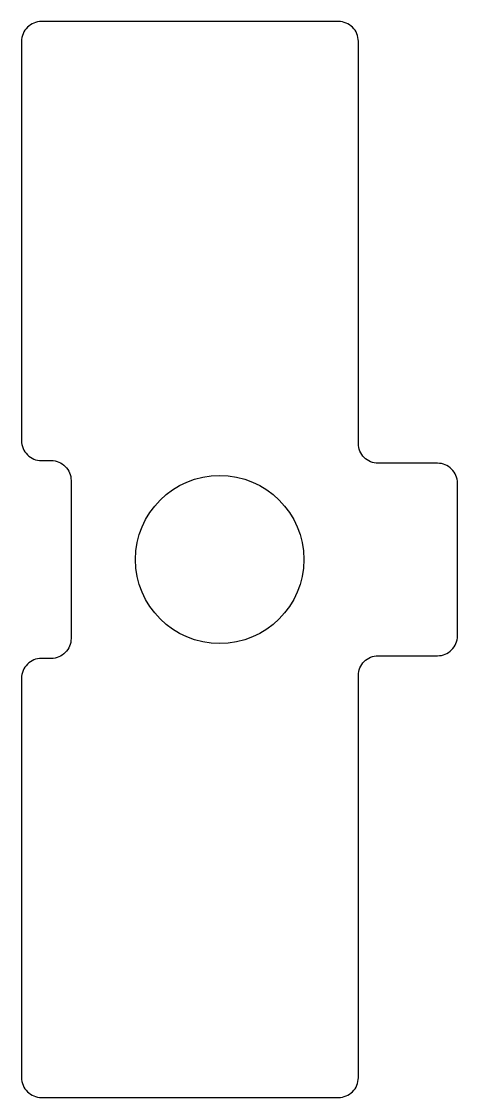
# Model space of a CAD drawing. Header units: millimetres. Extents: x -4 to 4.8, y -10.9 to 10.9.
import ezdxf

# ---------------------------------------------------------------- set-up
doc = ezdxf.new("R2010")
doc.units = ezdxf.units.MM
doc.layers.get('0').update_dxf_attribs({"linetype": 'CONTINUOUS'})

msp = doc.modelspace()

# ---------------------------------------------------------------- linework, layer by layer
msp.add_lwpolyline([(-4, -10.475, 0.414214), (-3.6, -10.875), (2.4, -10.875, 0.414214), (2.8, -10.475), (2.8, -2.345, -0.414214), (3.2, -1.945), (4.4, -1.945, 0.414214), (4.8, -1.545), (4.8, 1.545, 0.414214), (4.4, 1.945), (3.2, 1.945, -0.414214), (2.8, 2.345), (2.8, 10.475, 0.414214), (2.4, 10.875), (-3.6, 10.875, 0.414214), (-4, 10.475), (-4, 2.4, 0.414214), (-3.6, 2), (-3.4, 2, -0.414214), (-3, 1.6), (-3, -1.6, -0.414214), (-3.4, -2), (-3.6, -2, 0.414214), (-4, -2.4)], format="xyb", close=True)
msp.add_circle((0, 0), 1.7)

doc.saveas('drawing.dxf')
